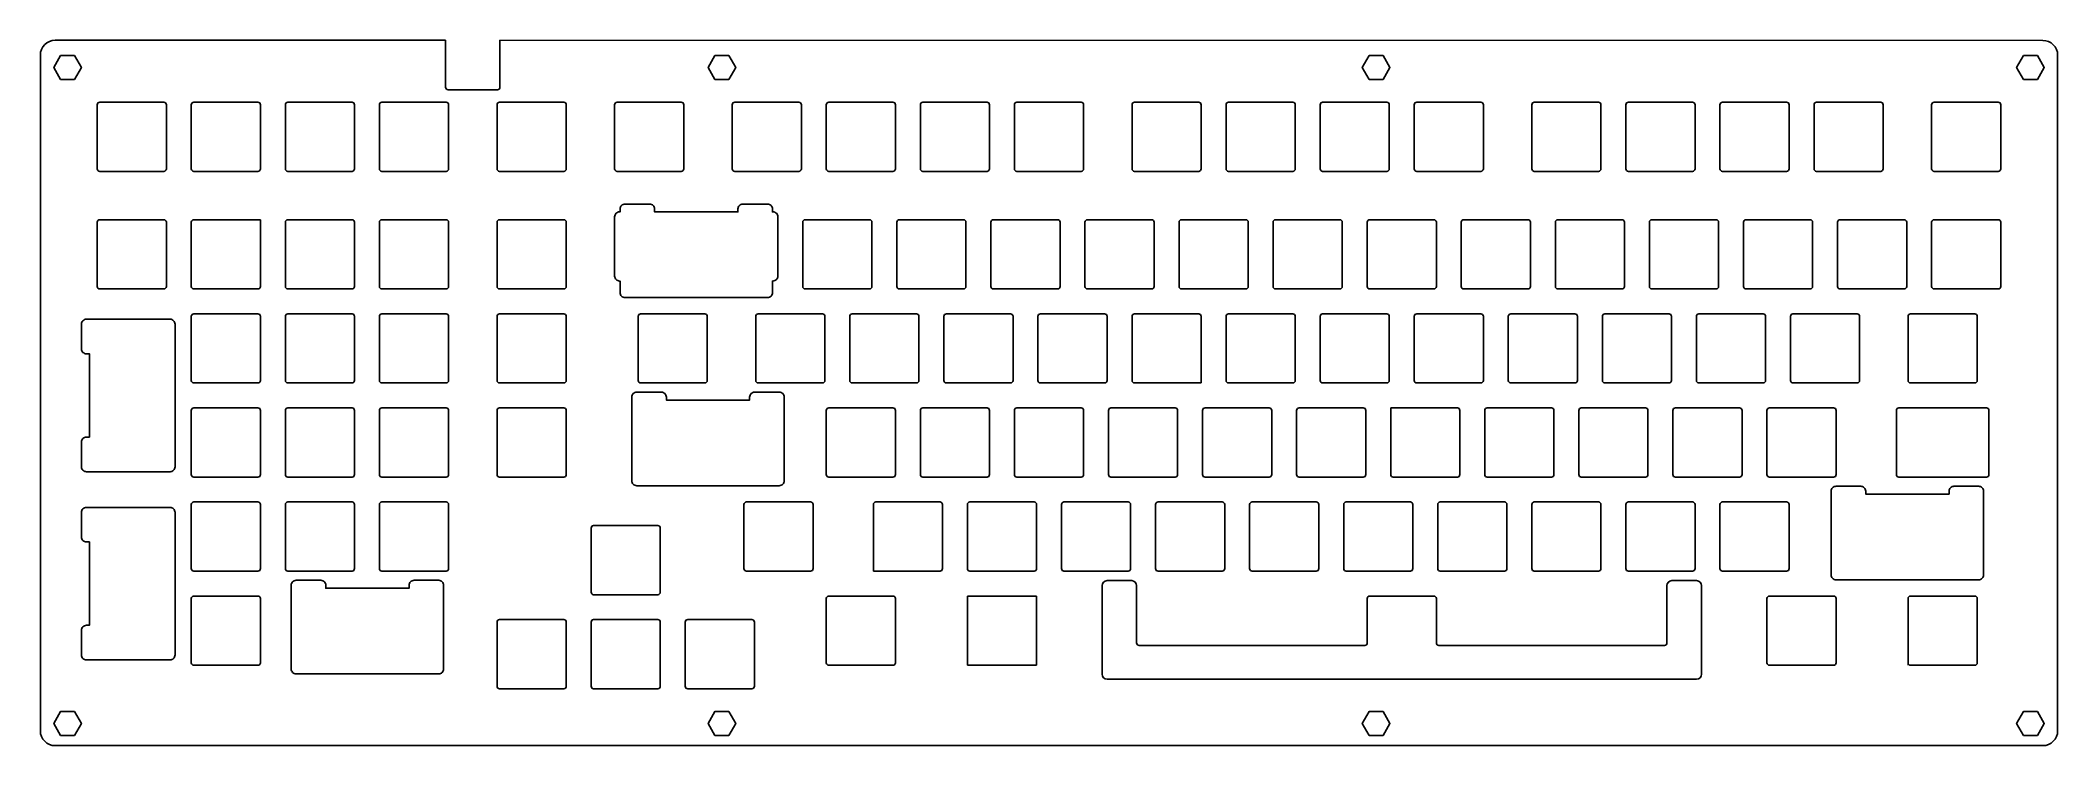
# Model space of a CAD drawing. Header units: millimetres. Extents: x 2011 to 2419, y 1846 to 1989.
import ezdxf

# ---------------------------------------------------------------- set-up
doc = ezdxf.new("R2010")
doc.units = ezdxf.units.MM

msp = doc.modelspace()

# ---------------------------------------------------------------- linework, layer by layer
at = {"color": 0}
for p, q in [((2010.9, 1985.92), (2010.9, 1849.09)), ((2419.42, 1849.09), (2419.42, 1985.91)), ((2351.04, 1975.89), (2351.04, 1962.89)), ((2364.54, 1976.39), (2351.54, 1976.39)), ((2365.04, 1962.89), (2365.04, 1975.89)), ((2351.54, 1962.39), (2364.54, 1962.39)), ((2022.42, 1952.08), (2022.42, 1939.08)), ((2035.92, 1952.58), (2022.92, 1952.58)), ((2036.42, 1939.08), (2036.42, 1952.08)), ((2041.47, 1952.08), (2041.47, 1939.08)), ((2055.47, 1952.58), (2041.97, 1952.58)), ((2055.47, 1939.08), (2055.47, 1952.58)), ((2060.52, 1952.08), (2060.52, 1939.08)), ((2074.02, 1952.58), (2061.02, 1952.58)), ((2074.52, 1939.08), (2074.52, 1952.08)), ((2079.57, 1952.08), (2079.57, 1939.08)), ((2093.07, 1952.58), (2080.07, 1952.58)), ((2093.57, 1939.08), (2093.57, 1952.08)), ((2103.39, 1952.08), (2103.39, 1939.08)), ((2116.89, 1952.58), (2103.89, 1952.58)), ((2117.39, 1939.08), (2117.39, 1952.08)), ((2165.3, 1952.08), (2165.3, 1939.08)), ((2178.8, 1952.58), (2165.8, 1952.58)), ((2179.3, 1939.08), (2179.3, 1952.08)), ((2184.35, 1952.08), (2184.35, 1939.08)), ((2197.85, 1952.58), (2184.85, 1952.58)), ((2198.35, 1939.08), (2198.35, 1952.08)), ((2203.4, 1952.08), (2203.4, 1939.08)), ((2216.9, 1952.58), (2203.9, 1952.58)), ((2217.4, 1939.08), (2217.4, 1952.08)), ((2222.45, 1952.08), (2222.45, 1939.08)), ((2235.95, 1952.58), (2222.95, 1952.58)), ((2236.45, 1939.08), (2236.45, 1952.08)), ((2241.5, 1952.08), (2241.5, 1939.08)), ((2255, 1952.58), (2242, 1952.58)), ((2255.5, 1939.08), (2255.5, 1952.08)), ((2260.55, 1952.08), (2260.55, 1939.08)), ((2274.05, 1952.58), (2261.05, 1952.58)), ((2274.55, 1939.08), (2274.55, 1952.08)), ((2279.6, 1952.08), (2279.6, 1939.08)), ((2293.1, 1952.58), (2280.1, 1952.58)), ((2293.6, 1939.08), (2293.6, 1952.08)), ((2298.65, 1952.08), (2298.65, 1939.08)), ((2312.15, 1952.58), (2299.15, 1952.58)), ((2312.65, 1939.08), (2312.65, 1952.08)), ((2317.7, 1952.08), (2317.7, 1939.08)), ((2331.2, 1952.58), (2318.2, 1952.58)), ((2331.7, 1939.08), (2331.7, 1952.08)), ((2336.75, 1952.08), (2336.75, 1939.08)), ((2350.25, 1952.58), (2337.25, 1952.58)), ((2350.75, 1939.08), (2350.75, 1952.08)), ((2355.8, 1952.08), (2355.8, 1939.08)), ((2369.3, 1952.58), (2356.3, 1952.58)), ((2369.8, 1939.08), (2369.8, 1952.08)), ((2374.85, 1952.08), (2374.85, 1939.08)), ((2388.35, 1952.58), (2375.35, 1952.58)), ((2388.85, 1939.08), (2388.85, 1952.08)), ((2393.9, 1952.08), (2393.9, 1939.08)), ((2407.4, 1952.58), (2394.4, 1952.58)), ((2407.9, 1939.08), (2407.9, 1952.08)), ((2022.92, 1938.58), (2035.92, 1938.58)), ((2041.97, 1938.58), (2054.97, 1938.58)), ((2061.02, 1938.58), (2074.02, 1938.58)), ((2080.07, 1938.58), (2093.07, 1938.58)), ((2103.89, 1938.58), (2116.89, 1938.58)), ((2165.8, 1938.58), (2178.8, 1938.58)), ((2184.85, 1938.58), (2197.85, 1938.58)), ((2203.9, 1938.58), (2216.9, 1938.58)), ((2222.95, 1938.58), (2235.95, 1938.58)), ((2242, 1938.58), (2255, 1938.58)), ((2261.05, 1938.58), (2274.05, 1938.58)), ((2280.1, 1938.58), (2293.1, 1938.58)), ((2299.15, 1938.58), (2312.15, 1938.58)), ((2318.2, 1938.58), (2331.2, 1938.58)), ((2337.25, 1938.58), (2350.25, 1938.58)), ((2356.3, 1938.58), (2369.3, 1938.58)), ((2375.35, 1938.58), (2388.35, 1938.58)), ((2394.4, 1938.58), (2407.4, 1938.58)), ((2041.47, 1933.03), (2041.47, 1920.03)), ((2054.97, 1933.53), (2041.97, 1933.53)), ((2055.47, 1920.03), (2055.47, 1933.03)), ((2060.52, 1933.03), (2060.52, 1920.03)), ((2074.02, 1933.53), (2061.02, 1933.53)), ((2074.52, 1920.03), (2074.52, 1933.03)), ((2079.57, 1933.03), (2079.57, 1920.03)), ((2093.07, 1933.53), (2080.07, 1933.53)), ((2093.57, 1920.03), (2093.57, 1933.03)), ((2103.39, 1933.03), (2103.39, 1920.03)), ((2116.89, 1933.53), (2103.89, 1933.53)), ((2117.39, 1920.03), (2117.39, 1933.03)), ((2131.96, 1933.03), (2131.96, 1920.03)), ((2145.46, 1933.53), (2132.46, 1933.53)), ((2145.96, 1920.03), (2145.96, 1933.03)), ((2155.77, 1933.03), (2155.77, 1920.03)), ((2169.27, 1933.53), (2156.27, 1933.53)), ((2169.77, 1920.03), (2169.77, 1933.03)), ((2174.82, 1933.03), (2174.82, 1920.03)), ((2188.32, 1933.53), (2175.32, 1933.53)), ((2188.82, 1920.03), (2188.82, 1933.03)), ((2193.87, 1933.03), (2193.87, 1920.03)), ((2207.37, 1933.53), (2194.37, 1933.53)), ((2207.87, 1920.03), (2207.87, 1933.03)), ((2212.92, 1933.03), (2212.92, 1920.03)), ((2226.42, 1933.53), (2213.42, 1933.53)), ((2226.92, 1920.03), (2226.92, 1933.03)), ((2231.97, 1933.03), (2231.97, 1920.03)), ((2245.47, 1933.53), (2232.47, 1933.53)), ((2245.97, 1919.53), (2245.97, 1933.03)), ((2251.02, 1933.03), (2251.02, 1920.03)), ((2264.52, 1933.53), (2251.52, 1933.53)), ((2265.02, 1920.03), (2265.02, 1933.03)), ((2270.07, 1933.03), (2270.07, 1920.03)), ((2283.57, 1933.53), (2270.57, 1933.53)), ((2284.07, 1920.03), (2284.07, 1933.03)), ((2289.12, 1933.03), (2289.12, 1920.03)), ((2302.62, 1933.53), (2289.62, 1933.53)), ((2303.12, 1920.03), (2303.12, 1933.03)), ((2308.17, 1933.03), (2308.17, 1920.03)), ((2321.67, 1933.53), (2308.67, 1933.53)), ((2322.17, 1920.03), (2322.17, 1933.03)), ((2327.22, 1933.03), (2327.22, 1920.03)), ((2340.72, 1933.53), (2327.72, 1933.53)), ((2341.22, 1920.03), (2341.22, 1933.03)), ((2346.27, 1933.03), (2346.27, 1920.03)), ((2359.77, 1933.53), (2346.77, 1933.53)), ((2360.27, 1920.03), (2360.27, 1933.03)), ((2365.32, 1933.03), (2365.32, 1920.03)), ((2378.82, 1933.53), (2365.82, 1933.53)), ((2379.32, 1920.03), (2379.32, 1933.03)), ((2389.14, 1933.03), (2389.14, 1920.03)), ((2402.64, 1933.53), (2389.64, 1933.53)), ((2403.14, 1920.03), (2403.14, 1933.03)), ((2041.97, 1919.53), (2054.97, 1919.53)), ((2061.02, 1919.53), (2074.02, 1919.53)), ((2080.07, 1919.53), (2093.07, 1919.53)), ((2103.89, 1919.53), (2116.89, 1919.53)), ((2132.46, 1919.53), (2145.46, 1919.53)), ((2156.27, 1919.53), (2169.27, 1919.53)), ((2175.32, 1919.53), (2188.32, 1919.53)), ((2194.37, 1919.53), (2207.37, 1919.53)), ((2213.42, 1919.53), (2226.42, 1919.53)), ((2232.47, 1919.53), (2245.97, 1919.53)), ((2251.52, 1919.53), (2264.52, 1919.53)), ((2270.57, 1919.53), (2283.57, 1919.53)), ((2289.62, 1919.53), (2302.62, 1919.53)), ((2308.67, 1919.53), (2321.67, 1919.53)), ((2327.72, 1919.53), (2340.72, 1919.53)), ((2346.77, 1919.53), (2359.77, 1919.53)), ((2365.82, 1919.53), (2378.82, 1919.53)), ((2389.64, 1919.53), (2402.64, 1919.53)), ((2041.47, 1913.98), (2041.47, 1900.98)), ((2054.97, 1914.48), (2041.97, 1914.48)), ((2055.47, 1900.98), (2055.47, 1913.98)), ((2060.52, 1913.98), (2060.52, 1900.98)), ((2074.02, 1914.48), (2061.02, 1914.48)), ((2074.52, 1900.98), (2074.52, 1913.98)), ((2079.57, 1913.98), (2079.57, 1900.98)), ((2093.07, 1914.48), (2080.07, 1914.48)), ((2093.57, 1900.98), (2093.57, 1913.98)), ((2103.39, 1913.98), (2103.39, 1900.98)), ((2116.89, 1914.48), (2103.89, 1914.48)), ((2117.39, 1900.98), (2117.39, 1913.98)), ((2170.06, 1913.98), (2170.06, 1900.98)), ((2183.56, 1914.48), (2170.56, 1914.48)), ((2184.06, 1900.98), (2184.06, 1913.98)), ((2189.11, 1913.98), (2189.11, 1900.98)), ((2202.61, 1914.48), (2189.61, 1914.48)), ((2203.11, 1900.98), (2203.11, 1913.98)), ((2208.16, 1913.98), (2208.16, 1900.98)), ((2221.66, 1914.48), (2208.66, 1914.48)), ((2222.16, 1900.98), (2222.16, 1913.98)), ((2227.21, 1913.98), (2227.21, 1900.98)), ((2240.71, 1914.48), (2227.71, 1914.48)), ((2241.21, 1900.98), (2241.21, 1913.98)), ((2246.26, 1913.98), (2246.26, 1900.98)), ((2259.76, 1914.48), (2246.76, 1914.48)), ((2260.26, 1900.98), (2260.26, 1913.98)), ((2265.31, 1913.98), (2265.31, 1900.98)), ((2278.81, 1914.48), (2265.81, 1914.48)), ((2279.31, 1900.98), (2279.31, 1913.98)), ((2297.86, 1914.48), (2284.36, 1914.48)), ((2284.36, 1914.48), (2284.36, 1900.98)), ((2298.36, 1900.98), (2298.36, 1913.98)), ((2303.41, 1913.98), (2303.41, 1900.98)), ((2316.91, 1914.48), (2303.91, 1914.48)), ((2317.41, 1900.98), (2317.41, 1913.98)), ((2322.46, 1913.98), (2322.46, 1900.98)), ((2335.96, 1914.48), (2322.96, 1914.48)), ((2336.46, 1900.98), (2336.46, 1913.98)), ((2341.51, 1913.98), (2341.51, 1900.98)), ((2355.01, 1914.48), (2342.01, 1914.48)), ((2355.51, 1900.98), (2355.51, 1913.98)), ((2360.56, 1913.98), (2360.56, 1900.98)), ((2374.06, 1914.48), (2361.06, 1914.48)), ((2374.56, 1900.98), (2374.56, 1913.98)), ((2386.76, 1913.98), (2386.76, 1900.98)), ((2405.02, 1914.48), (2387.26, 1914.48)), ((2405.52, 1900.98), (2405.52, 1913.98)), ((2041.97, 1900.48), (2054.97, 1900.48)), ((2061.02, 1900.48), (2074.02, 1900.48)), ((2080.07, 1900.48), (2093.07, 1900.48)), ((2103.89, 1900.48), (2116.89, 1900.48)), ((2170.56, 1900.48), (2183.56, 1900.48)), ((2189.61, 1900.48), (2202.61, 1900.48)), ((2208.66, 1900.48), (2221.66, 1900.48)), ((2227.71, 1900.48), (2240.71, 1900.48)), ((2246.76, 1900.48), (2259.76, 1900.48)), ((2265.81, 1900.48), (2278.81, 1900.48)), ((2284.86, 1900.48), (2297.86, 1900.48)), ((2303.91, 1900.48), (2316.91, 1900.48)), ((2322.96, 1900.48), (2335.96, 1900.48)), ((2342.01, 1900.48), (2355.01, 1900.48)), ((2361.06, 1900.48), (2374.06, 1900.48)), ((2387.26, 1900.48), (2405.02, 1900.48)), ((2041.47, 1894.93), (2041.47, 1881.93)), ((2054.97, 1895.43), (2041.97, 1895.43)), ((2055.47, 1881.93), (2055.47, 1894.93)), ((2060.52, 1894.93), (2060.52, 1881.93)), ((2074.02, 1895.43), (2061.02, 1895.43)), ((2074.52, 1881.93), (2074.52, 1894.93)), ((2079.57, 1894.93), (2079.57, 1881.93)), ((2093.07, 1895.43), (2080.07, 1895.43)), ((2093.57, 1881.93), (2093.57, 1894.93)), ((2153.39, 1894.93), (2153.39, 1881.93)), ((2166.89, 1895.43), (2153.89, 1895.43)), ((2167.39, 1881.93), (2167.39, 1894.93)), ((2179.59, 1894.93), (2179.59, 1881.43)), ((2193.09, 1895.43), (2180.09, 1895.43)), ((2193.59, 1881.93), (2193.59, 1894.93)), ((2198.64, 1894.93), (2198.64, 1881.93)), ((2212.14, 1895.43), (2199.14, 1895.43)), ((2212.64, 1881.93), (2212.64, 1894.93)), ((2217.69, 1894.93), (2217.69, 1881.93)), ((2231.19, 1895.43), (2218.19, 1895.43)), ((2231.69, 1881.93), (2231.69, 1894.93)), ((2236.74, 1894.93), (2236.74, 1881.93)), ((2250.24, 1895.43), (2237.24, 1895.43)), ((2250.74, 1881.93), (2250.74, 1894.93)), ((2255.79, 1894.93), (2255.79, 1881.93)), ((2269.29, 1895.43), (2256.29, 1895.43)), ((2269.79, 1881.93), (2269.79, 1894.93)), ((2274.84, 1894.93), (2274.84, 1881.93)), ((2288.34, 1895.43), (2275.34, 1895.43)), ((2288.84, 1881.93), (2288.84, 1894.93)), ((2293.89, 1894.93), (2293.89, 1881.93)), ((2307.39, 1895.43), (2294.39, 1895.43)), ((2307.89, 1881.93), (2307.89, 1894.93)), ((2312.94, 1894.93), (2312.94, 1881.93)), ((2326.44, 1895.43), (2313.44, 1895.43)), ((2326.94, 1881.93), (2326.94, 1894.93)), ((2331.99, 1894.93), (2331.99, 1881.93)), ((2345.49, 1895.43), (2332.49, 1895.43)), ((2345.99, 1881.93), (2345.99, 1894.93)), ((2351.04, 1894.93), (2351.04, 1881.93)), ((2364.54, 1895.43), (2351.54, 1895.43)), ((2365.04, 1881.93), (2365.04, 1894.93)), ((2122.44, 1890.16), (2122.44, 1877.16)), ((2135.94, 1890.66), (2122.94, 1890.66)), ((2136.44, 1877.16), (2136.44, 1890.16)), ((2041.97, 1881.43), (2054.97, 1881.43)), ((2061.02, 1881.43), (2074.02, 1881.43)), ((2080.07, 1881.43), (2093.07, 1881.43)), ((2153.89, 1881.43), (2166.89, 1881.43)), ((2179.59, 1881.43), (2193.09, 1881.43)), ((2199.14, 1881.43), (2212.14, 1881.43)), ((2218.19, 1881.43), (2231.19, 1881.43)), ((2237.24, 1881.43), (2250.24, 1881.43)), ((2256.29, 1881.43), (2269.29, 1881.43)), ((2275.34, 1881.43), (2288.34, 1881.43)), ((2294.39, 1881.43), (2307.39, 1881.43)), ((2313.44, 1881.43), (2326.44, 1881.43)), ((2332.49, 1881.43), (2345.49, 1881.43)), ((2351.54, 1881.43), (2364.54, 1881.43)), ((2041.47, 1875.88), (2041.47, 1862.88)), ((2054.97, 1876.38), (2041.97, 1876.38)), ((2055.47, 1862.88), (2055.47, 1875.88)), ((2122.94, 1876.66), (2135.94, 1876.66)), ((2170.06, 1875.88), (2170.06, 1862.88)), ((2183.56, 1876.38), (2170.56, 1876.38)), ((2184.06, 1862.88), (2184.06, 1875.88)), ((2212.64, 1876.38), (2198.64, 1876.38)), ((2198.64, 1876.38), (2198.64, 1862.38)), ((2212.64, 1862.38), (2212.64, 1876.38)), ((2279.6, 1875.88), (2279.6, 1866.88)), ((2293.1, 1876.38), (2280.1, 1876.38)), ((2293.6, 1866.88), (2293.6, 1875.88)), ((2360.56, 1875.88), (2360.56, 1862.88)), ((2374.06, 1876.38), (2361.06, 1876.38)), ((2374.56, 1862.88), (2374.56, 1875.88)), ((2389.14, 1875.88), (2389.14, 1862.88)), ((2402.64, 1876.38), (2389.64, 1876.38)), ((2103.39, 1871.12), (2103.39, 1858.11)), ((2116.89, 1871.62), (2103.89, 1871.62)), ((2117.39, 1858.11), (2117.39, 1871.12)), ((2122.44, 1871.12), (2122.44, 1858.11)), ((2135.94, 1871.62), (2122.94, 1871.62)), ((2136.44, 1858.11), (2136.44, 1871.12)), ((2141.49, 1871.12), (2141.49, 1858.11)), ((2154.99, 1871.62), (2141.99, 1871.62)), ((2155.49, 1858.11), (2155.49, 1871.12)), ((2389.14, 1862.38), (2389.14, 1863.38)), ((2041.97, 1862.38), (2054.97, 1862.38)), ((2170.56, 1862.38), (2183.56, 1862.38)), ((2198.64, 1862.38), (2212.64, 1862.38)), ((2361.06, 1862.38), (2374.06, 1862.38)), ((2402.64, 1862.38), (2389.64, 1862.38)), ((2103.89, 1857.61), (2116.89, 1857.61)), ((2122.94, 1857.61), (2135.94, 1857.61)), ((2141.99, 1857.61), (2154.99, 1857.61)), ((2013.9, 1846.09), (2416.42, 1846.09))]:
    msp.add_line(p, q, dxfattribs=at)
for p, q in [((2092.97, 1988.92), (2013.9, 1988.92)), ((2092.97, 1979.41), (2092.97, 1988.92)), ((2103.97, 1979.41), (2103.97, 1988.92)), ((2103.97, 1988.92), (2416.42, 1988.91)), ((2093.47, 1978.91), (2103.47, 1978.91)), ((2226.91, 1879.5), (2231.91, 1879.5)), ((2341.29, 1879.5), (2346.29, 1879.5)), ((2225.91, 1860.56), (2225.91, 1878.5)), ((2232.91, 1878.5), (2232.91, 1877.91)), ((2232.91, 1866.88), (2232.91, 1878.2)), ((2340.29, 1877.91), (2340.29, 1878.5)), ((2340.29, 1877.91), (2340.29, 1866.88)), ((2347.29, 1878.5), (2347.29, 1860.56)), ((2279.1, 1866.38), (2233.41, 1866.38)), ((2339.79, 1866.38), (2294.1, 1866.38)), ((2226.91, 1859.56), (2346.29, 1859.56))]:
    msp.add_line(p, q)
at = {"linetype": 'Continuous'}
msp.add_line((2403.14, 1875.88), (2403.14, 1862.88), dxfattribs=at)
for points in [[(2017.8, 1985.84), (2019.2, 1983.41), (2017.8, 1980.99), (2015, 1980.99), (2013.6, 1983.41), (2015, 1985.84)], [(2150.31, 1985.84), (2151.71, 1983.41), (2150.31, 1980.99), (2147.51, 1980.99), (2146.11, 1983.41), (2147.51, 1985.84)], [(2282.81, 1985.84), (2284.21, 1983.41), (2282.81, 1980.99), (2280.01, 1980.99), (2278.61, 1983.41), (2280.01, 1985.84)], [(2415.32, 1985.84), (2416.72, 1983.41), (2415.32, 1980.99), (2412.52, 1980.99), (2411.12, 1983.41), (2412.52, 1985.84)], [(2017.8, 1853.01), (2019.2, 1850.59), (2017.8, 1848.16), (2015, 1848.16), (2013.6, 1850.59), (2015, 1853.01)], [(2150.31, 1853.01), (2151.71, 1850.59), (2150.31, 1848.16), (2147.51, 1848.16), (2146.11, 1850.59), (2147.51, 1853.01)], [(2282.81, 1853.01), (2284.21, 1850.59), (2282.81, 1848.16), (2280.01, 1848.16), (2278.61, 1850.59), (2280.01, 1853.01)], [(2415.32, 1853.01), (2416.72, 1850.59), (2415.32, 1848.16), (2412.52, 1848.16), (2411.12, 1850.59), (2412.52, 1853.01)]]:
    msp.add_lwpolyline(points, close=True, dxfattribs=at)
at = {"color": 0}
for points in [[(2022.42, 1975.89), (2022.42, 1962.89, 0.414214), (2022.92, 1962.39), (2035.92, 1962.39, 0.414214), (2036.42, 1962.89), (2036.42, 1975.89, 0.414214), (2035.92, 1976.39), (2022.92, 1976.39, 0.414214)], [(2041.47, 1975.89), (2041.47, 1962.89, 0.414214), (2041.97, 1962.39), (2054.97, 1962.39, 0.414214), (2055.47, 1962.89), (2055.47, 1975.89, 0.414214), (2054.97, 1976.39), (2041.97, 1976.39, 0.414214)], [(2060.52, 1975.89), (2060.52, 1962.89, 0.414214), (2061.02, 1962.39), (2074.02, 1962.39, 0.414214), (2074.52, 1962.89), (2074.52, 1975.89, 0.414214), (2074.02, 1976.39), (2061.02, 1976.39, 0.414214)], [(2079.57, 1975.89), (2079.57, 1962.89, 0.414214), (2080.07, 1962.39), (2093.07, 1962.39, 0.414214), (2093.57, 1962.89), (2093.57, 1975.89, 0.414214), (2093.07, 1976.39), (2080.07, 1976.39, 0.414214)], [(2103.39, 1975.89), (2103.39, 1962.89, 0.414214), (2103.89, 1962.39), (2116.89, 1962.39, 0.414214), (2117.39, 1962.89), (2117.39, 1975.89, 0.414214), (2116.89, 1976.39), (2103.89, 1976.39, 0.414214)], [(2127.2, 1975.89), (2127.2, 1962.89, 0.414214), (2127.7, 1962.39), (2140.7, 1962.39, 0.414214), (2141.2, 1962.89), (2141.2, 1975.89, 0.414214), (2140.7, 1976.39), (2127.7, 1976.39, 0.414214)], [(2151.01, 1975.89), (2151.01, 1962.89, 0.414214), (2151.51, 1962.39), (2164.51, 1962.39, 0.414214), (2165.01, 1962.89), (2165.01, 1975.89, 0.414214), (2164.51, 1976.39), (2151.51, 1976.39, 0.414214)], [(2170.06, 1975.89), (2170.06, 1962.89, 0.414214), (2170.56, 1962.39), (2183.56, 1962.39, 0.414214), (2184.06, 1962.89), (2184.06, 1975.89, 0.414214), (2183.56, 1976.39), (2170.56, 1976.39, 0.414214)], [(2189.11, 1975.89), (2189.11, 1962.89, 0.414214), (2189.61, 1962.39), (2202.61, 1962.39, 0.414214), (2203.11, 1962.89), (2203.11, 1975.89, 0.414214), (2202.61, 1976.39), (2189.61, 1976.39, 0.414214)], [(2208.66, 1962.39), (2221.66, 1962.39, 0.414214), (2222.16, 1962.89), (2222.16, 1975.89, 0.414214), (2221.66, 1976.39), (2208.66, 1976.39, 0.414214), (2208.16, 1975.89), (2208.16, 1962.89, 0.414214)], [(2232.47, 1962.39), (2245.47, 1962.39, 0.414214), (2245.97, 1962.89), (2245.97, 1975.89, 0.414214), (2245.47, 1976.39), (2232.47, 1976.39, 0.414214), (2231.97, 1975.89), (2231.97, 1962.89, 0.414214)], [(2251.52, 1962.39), (2264.52, 1962.39, 0.414214), (2265.02, 1962.89), (2265.02, 1975.89, 0.414214), (2264.52, 1976.39), (2251.52, 1976.39, 0.414214), (2251.02, 1975.89), (2251.02, 1962.89, 0.414214)], [(2270.57, 1962.39), (2283.57, 1962.39, 0.414214), (2284.07, 1962.89), (2284.07, 1975.89, 0.414214), (2283.57, 1976.39), (2270.57, 1976.39, 0.414214), (2270.07, 1975.89), (2270.07, 1962.89, 0.414214)], [(2289.62, 1962.39), (2302.62, 1962.39, 0.414214), (2303.12, 1962.89), (2303.12, 1975.89, 0.414214), (2302.62, 1976.39), (2289.62, 1976.39, 0.414214), (2289.12, 1975.89), (2289.12, 1962.89, 0.414214)], [(2326.44, 1976.39), (2313.44, 1976.39, 0.414214), (2312.94, 1975.89), (2312.94, 1962.89, 0.414214), (2313.44, 1962.39), (2326.44, 1962.39, 0.414214), (2326.94, 1962.89), (2326.94, 1975.89, 0.414214)], [(2331.99, 1975.89), (2331.99, 1962.89, 0.414214), (2332.49, 1962.39), (2345.49, 1962.39, 0.414214), (2345.99, 1962.89), (2345.99, 1975.89, 0.414214), (2345.49, 1976.39), (2332.49, 1976.39, 0.414214)], [(2384.09, 1962.89), (2384.09, 1975.89, 0.414214), (2383.59, 1976.39), (2370.59, 1976.39, 0.414214), (2370.09, 1975.89), (2370.09, 1962.89, 0.414214), (2370.59, 1962.39), (2383.59, 1962.39, 0.414214)], [(2407.4, 1962.39, 0.414214), (2407.9, 1962.89), (2407.9, 1975.89, 0.414214), (2407.4, 1976.39), (2394.4, 1976.39, 0.414214), (2393.9, 1975.89), (2393.9, 1962.89, 0.414214), (2394.4, 1962.39)]]:
    msp.add_lwpolyline(points, format="xyb", close=True, dxfattribs=at)
msp.add_lwpolyline([(2394.4, 1962.39), (2407.4, 1962.39)], close=True, dxfattribs=at)
for points in [[(2160.25, 1953.18, 0.414214), (2159.25, 1954.18), (2159.16, 1954.18), (2159.16, 1954.77, 0.414214), (2158.16, 1955.77), (2153.16, 1955.77, 0.414214), (2152.16, 1954.77), (2152.16, 1954.18), (2135.29, 1954.18), (2135.29, 1954.77, 0.414214), (2134.29, 1955.77), (2129.29, 1955.77, 0.414215), (2128.29, 1954.77), (2128.29, 1954.18), (2128.2, 1954.18, 0.414214), (2127.2, 1953.18), (2127.2, 1941.18, 0.414214), (2128.2, 1940.18), (2128.29, 1940.18), (2128.29, 1937.83, 0.414215), (2129.29, 1936.83), (2158.16, 1936.83, 0.414214), (2159.16, 1937.83), (2159.16, 1940.18), (2159.25, 1940.18, 0.414214), (2160.25, 1941.18)], [(2020.82, 1923), (2020.82, 1925.44), (2020.23, 1925.44, -0.414214), (2019.23, 1926.44), (2019.23, 1931.44, -0.414214), (2020.23, 1932.44), (2037.17, 1932.44, -0.414214), (2038.17, 1931.44), (2038.17, 1902.56, -0.414215), (2037.17, 1901.56), (2020.23, 1901.56, -0.414215), (2019.23, 1902.56), (2019.23, 1907.56, -0.414214), (2020.23, 1908.56), (2020.82, 1908.56), (2020.82, 1911)], [(2152.11, 1916.08), (2154.54, 1916.08), (2154.54, 1916.67, -0.414214), (2155.54, 1917.67), (2160.54, 1917.67, -0.414214), (2161.54, 1916.67), (2161.54, 1899.73, -0.414214), (2160.54, 1898.73), (2131.67, 1898.73, -0.414215), (2130.67, 1899.73), (2130.67, 1916.67, -0.414215), (2131.67, 1917.67), (2136.67, 1917.67, -0.414214), (2137.67, 1916.67), (2137.67, 1916.08), (2140.11, 1916.08)], [(2394.99, 1897.03), (2397.43, 1897.03), (2397.43, 1897.62, -0.414214), (2398.43, 1898.62), (2403.43, 1898.62, -0.414214), (2404.43, 1897.62), (2404.43, 1880.68, -0.414214), (2403.43, 1879.68), (2374.55, 1879.68, -0.414215), (2373.55, 1880.68), (2373.55, 1897.62, -0.414215), (2374.55, 1898.62), (2379.55, 1898.62, -0.414214), (2380.55, 1897.62), (2380.55, 1897.03), (2382.99, 1897.03)], [(2020.82, 1884.9), (2020.82, 1887.34), (2020.23, 1887.34, -0.414214), (2019.23, 1888.34), (2019.23, 1893.34, -0.414214), (2020.23, 1894.34), (2037.17, 1894.34, -0.414214), (2038.17, 1893.34), (2038.17, 1864.46, -0.414215), (2037.17, 1863.46), (2020.23, 1863.46, -0.414215), (2019.23, 1864.46), (2019.23, 1869.46, -0.414214), (2020.23, 1870.46), (2020.82, 1870.46), (2020.82, 1872.9)], [(2083.14, 1877.98), (2085.57, 1877.98), (2085.57, 1878.57, -0.414214), (2086.57, 1879.57), (2091.57, 1879.57, -0.414214), (2092.57, 1878.57), (2092.57, 1861.63, -0.414214), (2091.57, 1860.63), (2062.7, 1860.63, -0.414215), (2061.7, 1861.63), (2061.7, 1878.57, -0.414215), (2062.7, 1879.57), (2067.7, 1879.57, -0.414214), (2068.7, 1878.57), (2068.7, 1877.98), (2071.14, 1877.98)]]:
    msp.add_lwpolyline(points, format="xyb", close=True)
at = {"linetype": 'Continuous'}
msp.add_arc((2013.9, 1985.92), 3, 89.9993, 180, dxfattribs=at)
at = {"color": 0}
for centre, radius, start, end in [((2416.42, 1985.91), 3, 0, 90), ((2351.54, 1975.89), 0.5, 90, 180), ((2364.54, 1975.89), 0.5, 0, 90), ((2351.54, 1962.89), 0.5, 180, 270), ((2364.54, 1962.89), 0.5, 270, 0), ((2022.92, 1952.08), 0.5, 90, 180), ((2035.92, 1952.08), 0.5, 0, 90), ((2041.97, 1952.08), 0.5, 90, 180), ((2061.02, 1952.08), 0.5, 90, 180), ((2074.02, 1952.08), 0.5, 0, 90), ((2080.07, 1952.08), 0.5, 90, 180), ((2093.07, 1952.08), 0.5, 0, 90), ((2103.89, 1952.08), 0.5, 90, 180), ((2116.89, 1952.08), 0.5, 0, 90), ((2165.8, 1952.08), 0.5, 90, 180), ((2178.8, 1952.08), 0.5, 0, 90), ((2184.85, 1952.08), 0.5, 90, 180), ((2197.85, 1952.08), 0.5, 0, 90), ((2203.9, 1952.08), 0.5, 90, 180), ((2216.9, 1952.08), 0.5, 0, 90), ((2222.95, 1952.08), 0.5, 90, 180), ((2235.95, 1952.08), 0.5, 0, 90), ((2242, 1952.08), 0.5, 90, 180), ((2255, 1952.08), 0.5, 0, 90), ((2261.05, 1952.08), 0.5, 90, 180), ((2274.05, 1952.08), 0.5, 0, 90), ((2280.1, 1952.08), 0.5, 90, 180), ((2293.1, 1952.08), 0.5, 0, 90), ((2299.15, 1952.08), 0.5, 90, 180), ((2312.15, 1952.08), 0.5, 0, 90), ((2318.2, 1952.08), 0.5, 90, 180), ((2331.2, 1952.08), 0.5, 0, 90), ((2337.25, 1952.08), 0.5, 90, 180), ((2350.25, 1952.08), 0.5, 0, 90), ((2356.3, 1952.08), 0.5, 90, 180), ((2369.3, 1952.08), 0.5, 0, 90), ((2375.35, 1952.08), 0.5, 90, 180), ((2388.35, 1952.08), 0.5, 0, 90), ((2394.4, 1952.08), 0.5, 90, 180), ((2407.4, 1952.08), 0.5, 0, 90), ((2022.92, 1939.08), 0.5, 180, 270), ((2035.92, 1939.08), 0.5, 270, 0), ((2041.97, 1939.08), 0.5, 180, 270), ((2054.97, 1939.08), 0.5, 270, 0), ((2061.02, 1939.08), 0.5, 180, 270), ((2074.02, 1939.08), 0.5, 270, 0), ((2080.07, 1939.08), 0.5, 180, 270), ((2093.07, 1939.08), 0.5, 270, 0), ((2103.89, 1939.08), 0.5, 180, 270), ((2116.89, 1939.08), 0.5, 270, 0), ((2165.8, 1939.08), 0.5, 180, 270), ((2178.8, 1939.08), 0.5, 270, 0), ((2184.85, 1939.08), 0.5, 180, 270), ((2197.85, 1939.08), 0.5, 270, 0), ((2203.9, 1939.08), 0.5, 180, 270), ((2216.9, 1939.08), 0.5, 270, 0), ((2222.95, 1939.08), 0.5, 180, 270), ((2235.95, 1939.08), 0.5, 270, 0), ((2242, 1939.08), 0.5, 180, 270), ((2255, 1939.08), 0.5, 270, 0), ((2261.05, 1939.08), 0.5, 180, 270), ((2274.05, 1939.08), 0.5, 270, 0), ((2280.1, 1939.08), 0.5, 180, 270), ((2293.1, 1939.08), 0.5, 270, 0), ((2299.15, 1939.08), 0.5, 180, 270), ((2312.15, 1939.08), 0.5, 270, 0), ((2318.2, 1939.08), 0.5, 180, 270), ((2331.2, 1939.08), 0.5, 270, 0), ((2337.25, 1939.08), 0.5, 180, 270), ((2350.25, 1939.08), 0.5, 270, 0), ((2356.3, 1939.08), 0.5, 180, 270), ((2369.3, 1939.08), 0.5, 270, 0), ((2375.35, 1939.08), 0.5, 180, 270), ((2388.35, 1939.08), 0.5, 270, 0), ((2394.4, 1939.08), 0.5, 180, 270), ((2407.4, 1939.08), 0.5, 270, 0), ((2041.97, 1933.03), 0.5, 90, 180), ((2054.97, 1933.03), 0.5, 0, 90), ((2061.02, 1933.03), 0.5, 90, 180), ((2074.02, 1933.03), 0.5, 0, 90), ((2080.07, 1933.03), 0.5, 90, 180), ((2093.07, 1933.03), 0.5, 0, 90), ((2103.89, 1933.03), 0.5, 90, 180), ((2116.89, 1933.03), 0.5, 0, 90), ((2132.46, 1933.03), 0.5, 90, 180), ((2145.46, 1933.03), 0.5, 0, 90), ((2156.27, 1933.03), 0.5, 90, 180), ((2169.27, 1933.03), 0.5, 0, 90), ((2175.32, 1933.03), 0.5, 90, 180), ((2188.32, 1933.03), 0.5, 0, 90), ((2194.37, 1933.03), 0.5, 90, 180), ((2207.37, 1933.03), 0.5, 0, 90), ((2213.42, 1933.03), 0.5, 90, 180), ((2226.42, 1933.03), 0.5, 0, 90), ((2232.47, 1933.03), 0.5, 90, 180), ((2245.47, 1933.03), 0.5, 0, 90), ((2251.52, 1933.03), 0.5, 90, 180), ((2264.52, 1933.03), 0.5, 0, 90), ((2270.57, 1933.03), 0.5, 90, 180), ((2283.57, 1933.03), 0.5, 0, 90), ((2289.62, 1933.03), 0.5, 90, 180), ((2302.62, 1933.03), 0.5, 0, 90), ((2308.67, 1933.03), 0.5, 90, 180), ((2321.67, 1933.03), 0.5, 0, 90), ((2327.72, 1933.03), 0.5, 90, 180), ((2340.72, 1933.03), 0.5, 0, 90), ((2346.77, 1933.03), 0.5, 90, 180), ((2359.77, 1933.03), 0.5, 0, 90), ((2365.82, 1933.03), 0.5, 90, 180), ((2378.82, 1933.03), 0.5, 0, 90), ((2389.64, 1933.03), 0.5, 90, 180), ((2402.64, 1933.03), 0.5, 0, 90), ((2041.97, 1920.03), 0.5, 180, 270), ((2054.97, 1920.03), 0.5, 270, 0), ((2061.02, 1920.03), 0.5, 180, 270), ((2074.02, 1920.03), 0.5, 270, 0), ((2080.07, 1920.03), 0.5, 180, 270), ((2093.07, 1920.03), 0.5, 270, 0), ((2103.89, 1920.03), 0.5, 180, 270), ((2116.89, 1920.03), 0.5, 270, 0), ((2132.46, 1920.03), 0.5, 180, 270), ((2145.46, 1920.03), 0.5, 270, 0), ((2156.27, 1920.03), 0.5, 180, 270), ((2169.27, 1920.03), 0.5, 270, 0), ((2175.32, 1920.03), 0.5, 180, 270), ((2188.32, 1920.03), 0.5, 270, 0), ((2194.37, 1920.03), 0.5, 180, 270), ((2207.37, 1920.03), 0.5, 270, 0), ((2213.42, 1920.03), 0.5, 180, 270), ((2226.42, 1920.03), 0.5, 270, 0), ((2232.47, 1920.03), 0.5, 180, 270), ((2251.52, 1920.03), 0.5, 180, 270), ((2264.52, 1920.03), 0.5, 270, 0), ((2270.57, 1920.03), 0.5, 180, 270), ((2283.57, 1920.03), 0.5, 270, 0), ((2289.62, 1920.03), 0.5, 180, 270), ((2302.62, 1920.03), 0.5, 270, 0), ((2308.67, 1920.03), 0.5, 180, 270), ((2321.67, 1920.03), 0.5, 270, 0), ((2327.72, 1920.03), 0.5, 180, 270), ((2340.72, 1920.03), 0.5, 270, 0), ((2346.77, 1920.03), 0.5, 180, 270), ((2359.77, 1920.03), 0.5, 270, 0), ((2365.82, 1920.03), 0.5, 180, 270), ((2378.82, 1920.03), 0.5, 270, 0), ((2389.64, 1920.03), 0.5, 180, 270), ((2402.64, 1920.03), 0.5, 270, 0), ((2041.97, 1913.98), 0.5, 90, 180), ((2054.97, 1913.98), 0.5, 0, 90), ((2061.02, 1913.98), 0.5, 90, 180), ((2074.02, 1913.98), 0.5, 0, 90), ((2080.07, 1913.98), 0.5, 90, 180), ((2093.07, 1913.98), 0.5, 0, 90), ((2103.89, 1913.98), 0.5, 90, 180), ((2116.89, 1913.98), 0.5, 0, 90), ((2170.56, 1913.98), 0.5, 90, 180), ((2183.56, 1913.98), 0.5, 0, 90), ((2189.61, 1913.98), 0.5, 90, 180), ((2202.61, 1913.98), 0.5, 0, 90), ((2208.66, 1913.98), 0.5, 90, 180), ((2221.66, 1913.98), 0.5, 0, 90), ((2227.71, 1913.98), 0.5, 90, 180), ((2240.71, 1913.98), 0.5, 0, 90), ((2246.76, 1913.98), 0.5, 90, 180), ((2259.76, 1913.98), 0.5, 0, 90), ((2265.81, 1913.98), 0.5, 90, 180), ((2278.81, 1913.98), 0.5, 0, 90), ((2297.86, 1913.98), 0.5, 0, 90), ((2303.91, 1913.98), 0.5, 90, 180), ((2316.91, 1913.98), 0.5, 0, 90), ((2322.96, 1913.98), 0.5, 90, 180), ((2335.96, 1913.98), 0.5, 0, 90), ((2342.01, 1913.98), 0.5, 90, 180), ((2355.01, 1913.98), 0.5, 0, 90), ((2361.06, 1913.98), 0.5, 90, 180), ((2374.06, 1913.98), 0.5, 0, 90), ((2387.26, 1913.98), 0.5, 90, 180), ((2405.02, 1913.98), 0.5, 0, 90), ((2041.97, 1900.98), 0.5, 180, 270), ((2054.97, 1900.98), 0.5, 270, 0), ((2061.02, 1900.98), 0.5, 180, 270), ((2074.02, 1900.98), 0.5, 270, 0), ((2080.07, 1900.98), 0.5, 180, 270), ((2093.07, 1900.98), 0.5, 270, 0), ((2103.89, 1900.98), 0.5, 180, 270), ((2116.89, 1900.98), 0.5, 270, 0), ((2170.56, 1900.98), 0.5, 180, 270), ((2183.56, 1900.98), 0.5, 270, 0), ((2189.61, 1900.98), 0.5, 180, 270), ((2202.61, 1900.98), 0.5, 270, 0), ((2208.66, 1900.98), 0.5, 180, 270), ((2221.66, 1900.98), 0.5, 270, 0), ((2227.71, 1900.98), 0.5, 180, 270), ((2240.71, 1900.98), 0.5, 270, 0), ((2246.76, 1900.98), 0.5, 180, 270), ((2259.76, 1900.98), 0.5, 270, 0), ((2265.81, 1900.98), 0.5, 180, 270), ((2278.81, 1900.98), 0.5, 270, 0), ((2284.86, 1900.98), 0.5, 180, 270), ((2297.86, 1900.98), 0.5, 270, 0), ((2303.91, 1900.98), 0.5, 180, 270), ((2316.91, 1900.98), 0.5, 270, 0), ((2322.96, 1900.98), 0.5, 180, 270), ((2335.96, 1900.98), 0.5, 270, 0), ((2342.01, 1900.98), 0.5, 180, 270), ((2355.01, 1900.98), 0.5, 270, 0), ((2361.06, 1900.98), 0.5, 180, 270), ((2374.06, 1900.98), 0.5, 270, 0), ((2387.26, 1900.98), 0.5, 180, 270), ((2405.02, 1900.98), 0.5, 270, 0), ((2041.97, 1894.93), 0.5, 90, 180), ((2054.97, 1894.93), 0.5, 0, 90), ((2061.02, 1894.93), 0.5, 90, 180), ((2074.02, 1894.93), 0.5, 0, 90), ((2080.07, 1894.93), 0.5, 90, 180), ((2093.07, 1894.93), 0.5, 0, 90), ((2153.89, 1894.93), 0.5, 90, 180), ((2166.89, 1894.93), 0.5, 0, 90), ((2180.09, 1894.93), 0.5, 90, 180), ((2193.09, 1894.93), 0.5, 0, 90), ((2199.14, 1894.93), 0.5, 90, 180), ((2212.14, 1894.93), 0.5, 0, 90), ((2218.19, 1894.93), 0.5, 90, 180), ((2231.19, 1894.93), 0.5, 0, 90), ((2237.24, 1894.93), 0.5, 90, 180), ((2250.24, 1894.93), 0.5, 0, 90), ((2256.29, 1894.93), 0.5, 90, 180), ((2269.29, 1894.93), 0.5, 0, 90), ((2275.34, 1894.93), 0.5, 90, 180), ((2288.34, 1894.93), 0.5, 0, 90), ((2294.39, 1894.93), 0.5, 90, 180), ((2307.39, 1894.93), 0.5, 0, 90), ((2313.44, 1894.93), 0.5, 90, 180), ((2326.44, 1894.93), 0.5, 0, 90), ((2332.49, 1894.93), 0.5, 90, 180), ((2345.49, 1894.93), 0.5, 0, 90), ((2351.54, 1894.93), 0.5, 90, 180), ((2364.54, 1894.93), 0.5, 0, 90), ((2122.94, 1890.16), 0.5, 90, 180), ((2135.94, 1890.16), 0.5, 0, 90), ((2041.97, 1881.93), 0.5, 180, 270), ((2054.97, 1881.93), 0.5, 270, 0), ((2061.02, 1881.93), 0.5, 180, 270), ((2074.02, 1881.93), 0.5, 270, 0), ((2080.07, 1881.93), 0.5, 180, 270), ((2093.07, 1881.93), 0.5, 270, 0), ((2153.89, 1881.93), 0.5, 180, 270), ((2166.89, 1881.93), 0.5, 270, 0), ((2193.09, 1881.93), 0.5, 270, 0), ((2199.14, 1881.93), 0.5, 180, 270), ((2212.14, 1881.93), 0.5, 270, 0), ((2218.19, 1881.93), 0.5, 180, 270), ((2231.19, 1881.93), 0.5, 270, 0), ((2237.24, 1881.93), 0.5, 180, 270), ((2250.24, 1881.93), 0.5, 270, 0), ((2256.29, 1881.93), 0.5, 180, 270), ((2269.29, 1881.93), 0.5, 270, 0), ((2275.34, 1881.93), 0.5, 180, 270), ((2288.34, 1881.93), 0.5, 270, 0), ((2294.39, 1881.93), 0.5, 180, 270), ((2307.39, 1881.93), 0.5, 270, 0), ((2313.44, 1881.93), 0.5, 180, 270), ((2326.44, 1881.93), 0.5, 270, 0), ((2332.49, 1881.93), 0.5, 180, 270), ((2345.49, 1881.93), 0.5, 270, 0), ((2351.54, 1881.93), 0.5, 180, 270), ((2364.54, 1881.93), 0.5, 270, 0), ((2041.97, 1875.88), 0.5, 90, 180), ((2054.97, 1875.88), 0.5, 0, 90), ((2122.94, 1877.16), 0.5, 180, 270), ((2135.94, 1877.16), 0.5, 270, 0), ((2170.56, 1875.88), 0.5, 90, 180), ((2183.56, 1875.88), 0.5, 0, 90), ((2280.1, 1875.88), 0.5, 90, 180), ((2280.1, 1875.88), 0.5, 90, 180), ((2293.1, 1875.88), 0.5, 0, 90), ((2293.1, 1875.88), 0.5, 0, 90), ((2361.06, 1875.88), 0.5, 90, 180), ((2374.06, 1875.88), 0.5, 0, 90), ((2389.64, 1875.88), 0.5, 90, 180), ((2402.64, 1875.88), 0.5, 359.9955, 90), ((2103.89, 1871.12), 0.5, 90, 180), ((2116.89, 1871.12), 0.5, 0, 90), ((2122.94, 1871.12), 0.5, 90, 180), ((2135.94, 1871.12), 0.5, 0, 90), ((2141.99, 1871.12), 0.5, 90, 180), ((2154.99, 1871.12), 0.5, 0, 90), ((2279.1, 1866.88), 0.5, 270, 0), ((2294.1, 1866.88), 0.5, 180, 270), ((2041.97, 1862.88), 0.5, 180, 270), ((2054.97, 1862.88), 0.5, 270, 0), ((2170.56, 1862.88), 0.5, 180, 270), ((2183.56, 1862.88), 0.5, 270, 0), ((2361.06, 1862.88), 0.5, 180, 270), ((2374.06, 1862.88), 0.5, 270, 0), ((2389.64, 1862.88), 0.5, 180, 270), ((2402.64, 1862.88), 0.5, 270, 359.9955), ((2103.89, 1858.11), 0.5, 180, 270), ((2116.89, 1858.11), 0.5, 270, 0), ((2122.94, 1858.11), 0.5, 180, 270), ((2135.94, 1858.11), 0.5, 270, 0), ((2141.99, 1858.11), 0.5, 180, 270), ((2154.99, 1858.11), 0.5, 270, 0), ((2013.9, 1849.09), 3, 180, 270), ((2416.42, 1849.09), 3, 270, 0)]:
    msp.add_arc(centre, radius, start, end, dxfattribs=at)
for centre, radius, start, end in [((2093.47, 1979.41), 0.5, 179.9999, 269.9999), ((2103.47, 1979.41), 0.5, 269.9999, 359.9999), ((2226.91, 1878.5), 1, 90, 180), ((2231.91, 1878.5), 1, 360, 90), ((2341.29, 1878.5), 1, 90, 180), ((2346.29, 1878.5), 1, 0, 90), ((2233.41, 1866.88), 0.5, 180, 270), ((2339.79, 1866.88), 0.5, 270, 0), ((2226.91, 1860.56), 1, 180, 270), ((2346.29, 1860.56), 1, 270, 0)]:
    msp.add_arc(centre, radius, start, end)

doc.saveas('drawing.dxf')
